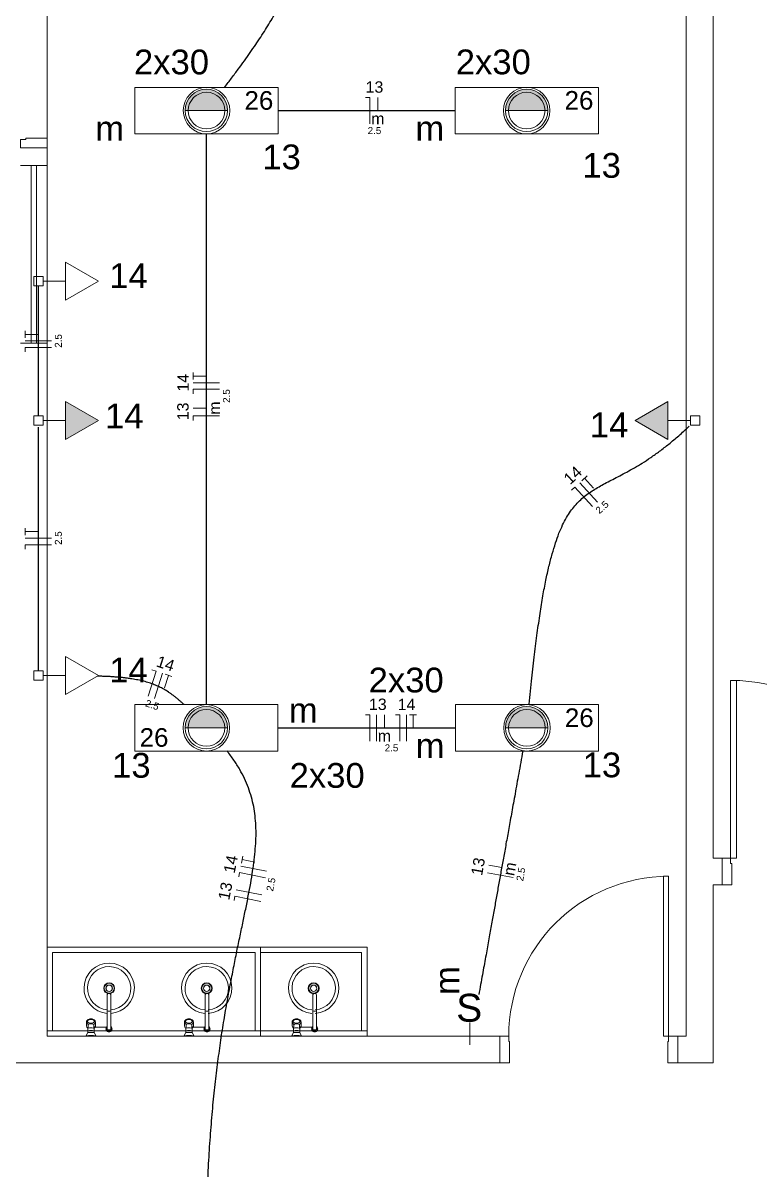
# Model space of a CAD drawing. Header units: millimetres. Extents: x 0 to 321, y -39 to 66.
# Drawn here: x 40.33 to 48.73, y 33.3 to 46.38 of the extents above; entities that cross this region are included whole.
import ezdxf

# ---------------------------------------------------------------- set-up
doc = ezdxf.new("R2010")
doc.units = ezdxf.units.MM
doc.header["$LTSCALE"] = 0.5
doc.header["$MEASUREMENT"] = 0
for name, color, linetype, lineweight in [('Arquitetura', 8, 'Continuous', 5), ('EL-Condutos', 4, 'Continuous', 30), ('EL-Fios', 9, 'Continuous', 20), ('EL-Textos fios', 7, 'Continuous', 20), ('EL-Textos pontos', 5, 'Continuous', 20), ('P-SIMBOL', 5, 'Continuous', 20)]:
    doc.layers.add(name, color=color, linetype=linetype, lineweight=lineweight)
doc.styles.add('Arial', font='arial.ttf')

msp = doc.modelspace()

# ---------------------------------------------------------------- hatches: boundary and pattern name
at = {"layer": 'Arquitetura', "linetype": 'Continuous'}
for points in [[(42.418, 45.622), (42.397, 45.621), (42.376, 45.618), (42.355, 45.613), (42.335, 45.607), (42.316, 45.599), (42.297, 45.589), (42.279, 45.578), (42.262, 45.565), (42.247, 45.551), (42.232, 45.535), (42.219, 45.518), (42.208, 45.501), (42.198, 45.482), (42.19, 45.462), (42.184, 45.442), (42.179, 45.422), (42.177, 45.401), (42.176, 45.379), (42.176, 45.378), (42.176, 45.378), (42.176, 45.378), (42.176, 45.378), (42.176, 45.378), (42.176, 45.378), (42.176, 45.378), (42.176, 45.378), (42.176, 45.378), (42.176, 45.378), (42.176, 45.378), (42.176, 45.378), (42.176, 45.378), (42.176, 45.378), (42.176, 45.378), (42.176, 45.378), (42.176, 45.378), (42.176, 45.378), (42.176, 45.378), (42.176, 45.378), (42.176, 45.378), (42.176, 45.378), (42.176, 45.378), (42.176, 45.378), (42.176, 45.378), (42.176, 45.378), (42.176, 45.378), (42.176, 45.378), (42.176, 45.378), (42.176, 45.378), (42.176, 45.378), (42.176, 45.378), (42.176, 45.378), (42.176, 45.378), (42.176, 45.378), (42.176, 45.378), (42.176, 45.378), (42.176, 45.378), (42.176, 45.378), (42.176, 45.378), (42.176, 45.378), (42.176, 45.378), (42.176, 45.378), (42.176, 45.378), (42.176, 45.378), (42.176, 45.378), (42.176, 45.378), (42.176, 45.378), (42.176, 45.378), (42.176, 45.378), (42.176, 45.378), (42.176, 45.378), (42.176, 45.378), (42.176, 45.378), (42.176, 45.378), (42.176, 45.378), (42.176, 45.378), (42.176, 45.378), (42.176, 45.378), (42.176, 45.378), (42.176, 45.378), (42.176, 45.378), (42.176, 45.378), (42.176, 45.378), (42.176, 45.378), (42.176, 45.378), (42.176, 45.378), (42.176, 45.378), (42.176, 45.378), (42.176, 45.378), (42.176, 45.378), (42.176, 45.378), (42.176, 45.378), (42.66, 45.377), (42.66, 45.378), (42.66, 45.378), (42.66, 45.378), (42.66, 45.378), (42.66, 45.378), (42.66, 45.378), (42.66, 45.378), (42.66, 45.378), (42.66, 45.378), (42.66, 45.378), (42.66, 45.378), (42.66, 45.378), (42.66, 45.378), (42.66, 45.378), (42.66, 45.378), (42.66, 45.378), (42.66, 45.378), (42.66, 45.378), (42.66, 45.378), (42.66, 45.378), (42.66, 45.378), (42.66, 45.378), (42.66, 45.378), (42.66, 45.378), (42.66, 45.378), (42.66, 45.378), (42.66, 45.378), (42.66, 45.378), (42.66, 45.378), (42.66, 45.378), (42.66, 45.378), (42.66, 45.378), (42.66, 45.378), (42.66, 45.378), (42.66, 45.378), (42.66, 45.378), (42.66, 45.378), (42.66, 45.378), (42.66, 45.378), (42.66, 45.378), (42.66, 45.378), (42.66, 45.378), (42.66, 45.378), (42.66, 45.378), (42.66, 45.378), (42.66, 45.378), (42.66, 45.378), (42.66, 45.378), (42.66, 45.378), (42.66, 45.378), (42.66, 45.378), (42.66, 45.378), (42.66, 45.378), (42.66, 45.378), (42.66, 45.378), (42.66, 45.378), (42.66, 45.378), (42.66, 45.378), (42.66, 45.378), (42.66, 45.378), (42.66, 45.378), (42.66, 45.378), (42.66, 45.378), (42.66, 45.378), (42.66, 45.378), (42.66, 45.378), (42.66, 45.378), (42.66, 45.378), (42.66, 45.378), (42.66, 45.378), (42.66, 45.378), (42.66, 45.378), (42.66, 45.378), (42.66, 45.379), (42.659, 45.401), (42.657, 45.422), (42.652, 45.442), (42.646, 45.462), (42.638, 45.482), (42.628, 45.501), (42.616, 45.518), (42.604, 45.535), (42.589, 45.551), (42.574, 45.565), (42.557, 45.578), (42.539, 45.589), (42.52, 45.599), (42.501, 45.607), (42.481, 45.613), (42.46, 45.618), (42.439, 45.621), (42.418, 45.622), (42.418, 45.622)], [(46.069, 45.622), (46.048, 45.621), (46.027, 45.618), (46.007, 45.613), (45.987, 45.607), (45.967, 45.599), (45.948, 45.589), (45.93, 45.578), (45.914, 45.565), (45.898, 45.551), (45.884, 45.535), (45.871, 45.518), (45.86, 45.501), (45.85, 45.482), (45.842, 45.462), (45.835, 45.442), (45.831, 45.422), (45.828, 45.401), (45.827, 45.379), (45.827, 45.378), (45.827, 45.378), (45.827, 45.378), (45.827, 45.378), (45.827, 45.378), (45.827, 45.378), (45.827, 45.378), (45.827, 45.378), (45.827, 45.378), (45.827, 45.378), (45.827, 45.378), (45.827, 45.378), (45.827, 45.378), (45.827, 45.378), (45.827, 45.378), (45.827, 45.378), (45.827, 45.378), (45.827, 45.378), (45.827, 45.378), (45.827, 45.378), (45.827, 45.378), (45.827, 45.378), (45.827, 45.378), (45.827, 45.378), (45.827, 45.378), (45.827, 45.378), (45.827, 45.378), (45.827, 45.378), (45.827, 45.378), (45.827, 45.378), (45.827, 45.378), (45.827, 45.378), (45.827, 45.378), (45.827, 45.378), (45.827, 45.378), (45.827, 45.378), (45.827, 45.378), (45.827, 45.378), (45.827, 45.378), (45.827, 45.378), (45.827, 45.378), (45.827, 45.378), (45.827, 45.378), (45.827, 45.378), (45.827, 45.378), (45.827, 45.378), (45.827, 45.378), (45.827, 45.378), (45.827, 45.378), (45.827, 45.378), (45.827, 45.378), (45.827, 45.378), (45.827, 45.378), (45.827, 45.378), (45.827, 45.378), (45.827, 45.378), (45.827, 45.378), (45.827, 45.378), (45.827, 45.378), (45.827, 45.378), (45.827, 45.378), (45.827, 45.378), (45.827, 45.378), (45.827, 45.378), (45.827, 45.378), (45.827, 45.378), (45.827, 45.378), (45.827, 45.378), (45.827, 45.378), (45.827, 45.378), (45.827, 45.378), (45.827, 45.378), (45.827, 45.378), (46.312, 45.377), (46.312, 45.378), (46.312, 45.378), (46.312, 45.378), (46.312, 45.378), (46.312, 45.378), (46.312, 45.378), (46.312, 45.378), (46.312, 45.378), (46.312, 45.378), (46.312, 45.378), (46.312, 45.378), (46.312, 45.378), (46.312, 45.378), (46.312, 45.378), (46.312, 45.378), (46.312, 45.378), (46.312, 45.378), (46.312, 45.378), (46.312, 45.378), (46.312, 45.378), (46.312, 45.378), (46.312, 45.378), (46.312, 45.378), (46.312, 45.378), (46.312, 45.378), (46.312, 45.378), (46.312, 45.378), (46.312, 45.378), (46.312, 45.378), (46.312, 45.378), (46.312, 45.378), (46.312, 45.378), (46.312, 45.378), (46.312, 45.378), (46.312, 45.378), (46.312, 45.378), (46.312, 45.378), (46.312, 45.378), (46.312, 45.378), (46.312, 45.378), (46.312, 45.378), (46.312, 45.378), (46.312, 45.378), (46.312, 45.378), (46.312, 45.378), (46.312, 45.378), (46.312, 45.378), (46.312, 45.378), (46.312, 45.378), (46.312, 45.378), (46.312, 45.378), (46.312, 45.378), (46.312, 45.378), (46.312, 45.378), (46.312, 45.378), (46.312, 45.378), (46.312, 45.378), (46.312, 45.378), (46.312, 45.378), (46.312, 45.378), (46.312, 45.378), (46.312, 45.378), (46.312, 45.378), (46.312, 45.378), (46.312, 45.378), (46.312, 45.378), (46.312, 45.378), (46.312, 45.378), (46.312, 45.378), (46.312, 45.378), (46.312, 45.378), (46.312, 45.378), (46.312, 45.378), (46.312, 45.379), (46.311, 45.401), (46.308, 45.422), (46.303, 45.442), (46.297, 45.462), (46.289, 45.482), (46.279, 45.501), (46.268, 45.518), (46.255, 45.535), (46.241, 45.551), (46.225, 45.565), (46.208, 45.578), (46.191, 45.589), (46.172, 45.599), (46.152, 45.607), (46.132, 45.613), (46.111, 45.618), (46.09, 45.621), (46.069, 45.622), (46.069, 45.622)], [(42.418, 38.585), (42.397, 38.584), (42.376, 38.581), (42.355, 38.576), (42.335, 38.57), (42.316, 38.562), (42.297, 38.552), (42.279, 38.541), (42.262, 38.528), (42.247, 38.514), (42.232, 38.498), (42.219, 38.481), (42.208, 38.463), (42.198, 38.445), (42.19, 38.425), (42.184, 38.405), (42.179, 38.384), (42.177, 38.363), (42.176, 38.342), (42.176, 38.341), (42.176, 38.341), (42.176, 38.341), (42.176, 38.341), (42.176, 38.341), (42.176, 38.341), (42.176, 38.341), (42.176, 38.341), (42.176, 38.341), (42.176, 38.341), (42.176, 38.341), (42.176, 38.341), (42.176, 38.341), (42.176, 38.341), (42.176, 38.341), (42.176, 38.341), (42.176, 38.341), (42.176, 38.341), (42.176, 38.341), (42.176, 38.341), (42.176, 38.341), (42.176, 38.341), (42.176, 38.341), (42.176, 38.341), (42.176, 38.341), (42.176, 38.341), (42.176, 38.341), (42.176, 38.341), (42.176, 38.341), (42.176, 38.341), (42.176, 38.341), (42.176, 38.341), (42.176, 38.341), (42.176, 38.341), (42.176, 38.341), (42.176, 38.341), (42.176, 38.341), (42.176, 38.341), (42.176, 38.341), (42.176, 38.341), (42.176, 38.341), (42.176, 38.341), (42.176, 38.341), (42.176, 38.341), (42.176, 38.341), (42.176, 38.341), (42.176, 38.341), (42.176, 38.341), (42.176, 38.341), (42.176, 38.341), (42.176, 38.341), (42.176, 38.341), (42.176, 38.341), (42.176, 38.341), (42.176, 38.341), (42.176, 38.341), (42.176, 38.341), (42.176, 38.341), (42.176, 38.341), (42.176, 38.341), (42.176, 38.341), (42.176, 38.341), (42.176, 38.341), (42.176, 38.341), (42.176, 38.341), (42.176, 38.341), (42.176, 38.341), (42.176, 38.341), (42.176, 38.341), (42.176, 38.341), (42.176, 38.341), (42.176, 38.341), (42.176, 38.341), (42.66, 38.34), (42.66, 38.341), (42.66, 38.341), (42.66, 38.341), (42.66, 38.341), (42.66, 38.341), (42.66, 38.341), (42.66, 38.341), (42.66, 38.341), (42.66, 38.341), (42.66, 38.341), (42.66, 38.341), (42.66, 38.341), (42.66, 38.341), (42.66, 38.341), (42.66, 38.341), (42.66, 38.341), (42.66, 38.341), (42.66, 38.341), (42.66, 38.341), (42.66, 38.341), (42.66, 38.341), (42.66, 38.341), (42.66, 38.341), (42.66, 38.341), (42.66, 38.341), (42.66, 38.341), (42.66, 38.341), (42.66, 38.341), (42.66, 38.341), (42.66, 38.341), (42.66, 38.341), (42.66, 38.341), (42.66, 38.341), (42.66, 38.341), (42.66, 38.341), (42.66, 38.341), (42.66, 38.341), (42.66, 38.341), (42.66, 38.341), (42.66, 38.341), (42.66, 38.341), (42.66, 38.341), (42.66, 38.341), (42.66, 38.341), (42.66, 38.341), (42.66, 38.341), (42.66, 38.341), (42.66, 38.341), (42.66, 38.341), (42.66, 38.341), (42.66, 38.341), (42.66, 38.341), (42.66, 38.341), (42.66, 38.341), (42.66, 38.341), (42.66, 38.341), (42.66, 38.341), (42.66, 38.341), (42.66, 38.341), (42.66, 38.341), (42.66, 38.341), (42.66, 38.341), (42.66, 38.341), (42.66, 38.341), (42.66, 38.341), (42.66, 38.341), (42.66, 38.341), (42.66, 38.341), (42.66, 38.341), (42.66, 38.341), (42.66, 38.341), (42.66, 38.341), (42.66, 38.341), (42.66, 38.342), (42.659, 38.363), (42.657, 38.384), (42.652, 38.405), (42.646, 38.425), (42.638, 38.445), (42.628, 38.463), (42.616, 38.481), (42.604, 38.498), (42.589, 38.514), (42.574, 38.528), (42.557, 38.541), (42.539, 38.552), (42.52, 38.562), (42.501, 38.57), (42.481, 38.576), (42.46, 38.581), (42.439, 38.584), (42.418, 38.585), (42.418, 38.585)], [(46.069, 38.585), (46.048, 38.584), (46.027, 38.581), (46.007, 38.576), (45.987, 38.57), (45.967, 38.562), (45.948, 38.552), (45.93, 38.541), (45.914, 38.528), (45.898, 38.514), (45.884, 38.498), (45.871, 38.481), (45.86, 38.463), (45.85, 38.445), (45.842, 38.425), (45.835, 38.405), (45.831, 38.384), (45.828, 38.363), (45.827, 38.342), (45.827, 38.341), (45.827, 38.341), (45.827, 38.341), (45.827, 38.341), (45.827, 38.341), (45.827, 38.341), (45.827, 38.341), (45.827, 38.341), (45.827, 38.341), (45.827, 38.341), (45.827, 38.341), (45.827, 38.341), (45.827, 38.341), (45.827, 38.341), (45.827, 38.341), (45.827, 38.341), (45.827, 38.341), (45.827, 38.341), (45.827, 38.341), (45.827, 38.341), (45.827, 38.341), (45.827, 38.341), (45.827, 38.341), (45.827, 38.341), (45.827, 38.341), (45.827, 38.341), (45.827, 38.341), (45.827, 38.341), (45.827, 38.341), (45.827, 38.341), (45.827, 38.341), (45.827, 38.341), (45.827, 38.341), (45.827, 38.341), (45.827, 38.341), (45.827, 38.341), (45.827, 38.341), (45.827, 38.341), (45.827, 38.341), (45.827, 38.341), (45.827, 38.341), (45.827, 38.341), (45.827, 38.341), (45.827, 38.341), (45.827, 38.341), (45.827, 38.341), (45.827, 38.341), (45.827, 38.341), (45.827, 38.341), (45.827, 38.341), (45.827, 38.341), (45.827, 38.341), (45.827, 38.341), (45.827, 38.341), (45.827, 38.341), (45.827, 38.341), (45.827, 38.341), (45.827, 38.341), (45.827, 38.341), (45.827, 38.341), (45.827, 38.341), (45.827, 38.341), (45.827, 38.341), (45.827, 38.341), (45.827, 38.341), (45.827, 38.341), (45.827, 38.341), (45.827, 38.341), (45.827, 38.341), (45.827, 38.341), (45.827, 38.341), (45.827, 38.341), (45.827, 38.341), (46.312, 38.34), (46.312, 38.341), (46.312, 38.341), (46.312, 38.341), (46.312, 38.341), (46.312, 38.341), (46.312, 38.341), (46.312, 38.341), (46.312, 38.341), (46.312, 38.341), (46.312, 38.341), (46.312, 38.341), (46.312, 38.341), (46.312, 38.341), (46.312, 38.341), (46.312, 38.341), (46.312, 38.341), (46.312, 38.341), (46.312, 38.341), (46.312, 38.341), (46.312, 38.341), (46.312, 38.341), (46.312, 38.341), (46.312, 38.341), (46.312, 38.341), (46.312, 38.341), (46.312, 38.341), (46.312, 38.341), (46.312, 38.341), (46.312, 38.341), (46.312, 38.341), (46.312, 38.341), (46.312, 38.341), (46.312, 38.341), (46.312, 38.341), (46.312, 38.341), (46.312, 38.341), (46.312, 38.341), (46.312, 38.341), (46.312, 38.341), (46.312, 38.341), (46.312, 38.341), (46.312, 38.341), (46.312, 38.341), (46.312, 38.341), (46.312, 38.341), (46.312, 38.341), (46.312, 38.341), (46.312, 38.341), (46.312, 38.341), (46.312, 38.341), (46.312, 38.341), (46.312, 38.341), (46.312, 38.341), (46.312, 38.341), (46.312, 38.341), (46.312, 38.341), (46.312, 38.341), (46.312, 38.341), (46.312, 38.341), (46.312, 38.341), (46.312, 38.341), (46.312, 38.341), (46.312, 38.341), (46.312, 38.341), (46.312, 38.341), (46.312, 38.341), (46.312, 38.341), (46.312, 38.341), (46.312, 38.341), (46.312, 38.341), (46.312, 38.341), (46.312, 38.341), (46.312, 38.341), (46.312, 38.342), (46.311, 38.363), (46.308, 38.384), (46.303, 38.405), (46.297, 38.425), (46.289, 38.445), (46.279, 38.463), (46.268, 38.481), (46.255, 38.498), (46.241, 38.514), (46.225, 38.528), (46.208, 38.541), (46.191, 38.552), (46.172, 38.562), (46.152, 38.57), (46.132, 38.576), (46.111, 38.581), (46.09, 38.584), (46.069, 38.585), (46.069, 38.585)]]:
    msp.add_hatch(color=256, dxfattribs=at).paths.add_polyline_path(points)
at = {"layer": 'P-SIMBOL', "linetype": 'Continuous'}
for points in [[(40.812, 41.629), (41.187, 41.845), (40.812, 42.062)], [(47.679, 42.062), (47.304, 41.845), (47.679, 41.629)]]:
    msp.add_hatch(color=256, dxfattribs=at).paths.add_polyline_path(points)

# ---------------------------------------------------------------- linework, layer by layer
at = {"layer": 'Arquitetura'}
for p, q in [((48.193, 49.303), (48.193, 36.853)), ((40.603, 44.949), (40.603, 48.797)), ((47.888, 48.9), (47.888, 34.826)), ((42.42, 45.377), (42.176, 45.377)), ((42.66, 45.377), (42.176, 45.377)), ((42.66, 45.377), (42.42, 45.377)), ((42.66, 45.377), (42.42, 45.377)), ((46.072, 45.377), (45.827, 45.377)), ((46.312, 45.377), (45.827, 45.377)), ((46.312, 45.377), (46.072, 45.377)), ((46.312, 45.377), (46.072, 45.377)), ((40.603, 44.949), (40.603, 34.826)), ((40.603, 44.753), (40.299, 44.753)), ((40.42, 42.725), (40.42, 44.753)), ((40.482, 42.725), (40.482, 44.753)), ((40.299, 42.725), (40.603, 42.725)), ((42.42, 38.34), (42.176, 38.34)), ((42.66, 38.34), (42.176, 38.34)), ((42.66, 38.34), (42.42, 38.34)), ((42.66, 38.34), (42.42, 38.34)), ((46.072, 38.34), (45.827, 38.34)), ((46.312, 38.34), (45.827, 38.34)), ((46.312, 38.34), (46.072, 38.34)), ((46.312, 38.34), (46.072, 38.34)), ((48.296, 36.853), (48.193, 36.853)), ((48.193, 36.549), (48.193, 34.521)), ((48.296, 36.549), (48.193, 36.549)), ((43.033, 35.84), (40.603, 35.84)), ((44.249, 35.84), (43.033, 35.84)), ((43.033, 35.84), (43.033, 34.826)), ((44.249, 35.84), (44.249, 34.826)), ((42.973, 35.78), (40.664, 35.78)), ((40.664, 35.78), (40.664, 34.886)), ((42.973, 35.78), (42.973, 34.886)), ((44.188, 35.78), (43.033, 35.78)), ((44.188, 35.78), (44.188, 34.886)), ((41.288, 35.283), (41.288, 35.293)), ((41.288, 34.937), (41.288, 35.283)), ((41.328, 35.283), (41.328, 35.293)), ((41.328, 34.937), (41.328, 35.283)), ((42.405, 35.283), (42.405, 35.293)), ((42.405, 34.937), (42.405, 35.283)), ((42.445, 35.283), (42.445, 35.293)), ((42.445, 34.937), (42.445, 35.283)), ((43.632, 35.283), (43.632, 35.293)), ((43.632, 34.937), (43.632, 35.283)), ((43.672, 35.283), (43.672, 35.293)), ((43.672, 34.937), (43.672, 35.283)), ((41.052, 34.987), (41.052, 34.943)), ((41.067, 34.869), (41.067, 34.918)), ((41.071, 34.959), (41.071, 34.916)), ((41.134, 34.959), (41.134, 34.916)), ((41.138, 34.888), (41.138, 34.918)), ((41.279, 34.928), (41.148, 34.928)), ((41.153, 34.987), (41.153, 34.943)), ((41.288, 34.901), (41.288, 34.937)), ((41.328, 34.901), (41.328, 34.937)), ((42.169, 34.987), (42.169, 34.943)), ((42.184, 34.869), (42.184, 34.918)), ((42.188, 34.959), (42.188, 34.916)), ((42.251, 34.959), (42.251, 34.916)), ((42.255, 34.888), (42.255, 34.918)), ((42.396, 34.928), (42.265, 34.928)), ((42.27, 34.987), (42.27, 34.943)), ((42.405, 34.901), (42.405, 34.937)), ((42.445, 34.901), (42.445, 34.937)), ((43.396, 34.987), (43.396, 34.943)), ((43.411, 34.869), (43.411, 34.918)), ((43.415, 34.959), (43.415, 34.916)), ((43.478, 34.959), (43.478, 34.916)), ((43.482, 34.888), (43.482, 34.918)), ((43.624, 34.928), (43.492, 34.928)), ((43.497, 34.987), (43.497, 34.943)), ((43.632, 34.901), (43.632, 34.937)), ((43.672, 34.901), (43.672, 34.937)), ((43.033, 34.886), (40.603, 34.886)), ((45.763, 34.826), (40.603, 34.826)), ((41.067, 34.869), (41.045, 34.826)), ((41.067, 34.869), (41.138, 34.869)), ((41.138, 34.869), (41.138, 34.888)), ((41.279, 34.888), (41.138, 34.888)), ((41.138, 34.869), (41.16, 34.826)), ((42.184, 34.869), (42.162, 34.826)), ((42.184, 34.869), (42.255, 34.869)), ((42.255, 34.869), (42.255, 34.888)), ((42.396, 34.888), (42.255, 34.888)), ((42.255, 34.869), (42.277, 34.826)), ((44.249, 34.886), (43.033, 34.886)), ((43.411, 34.869), (43.389, 34.826)), ((43.411, 34.869), (43.482, 34.869)), ((43.482, 34.869), (43.482, 34.888)), ((43.624, 34.888), (43.482, 34.888)), ((43.482, 34.869), (43.504, 34.826)), ((47.888, 34.826), (47.79, 34.826)), ((45.763, 34.521), (40.196, 34.521)), ((48.193, 34.521), (47.79, 34.521))]:
    msp.add_line(p, q, dxfattribs=at)
for points in [[(40.298, 45.049), (40.298, 44.951), (40.603, 44.951), (40.603, 45.062), (40.359, 45.062), (40.359, 45.049), (40.298, 45.049)], [(48.296, 36.853), (48.296, 36.549), (48.407, 36.549), (48.407, 36.793), (48.394, 36.793), (48.394, 36.853), (48.296, 36.853)], [(47.627, 34.826), (47.687, 34.826), (47.687, 36.648), (47.627, 36.648), (47.627, 34.826)], [(41.153, 34.988), (41.152, 34.995), (41.149, 35.001), (41.145, 35.006), (41.139, 35.012), (41.132, 35.016), (41.125, 35.019), (41.116, 35.022), (41.107, 35.023), (41.098, 35.023), (41.089, 35.022), (41.08, 35.019), (41.072, 35.016), (41.065, 35.012), (41.06, 35.006), (41.055, 35.001), (41.053, 34.995), (41.052, 34.988)], [(41.052, 34.988), (41.052, 34.982), (41.054, 34.976), (41.058, 34.97), (41.063, 34.965), (41.069, 34.961)], [(41.052, 34.943), (41.052, 34.938), (41.054, 34.932), (41.057, 34.927), (41.061, 34.922), (41.067, 34.918)], [(41.063, 34.994), (41.064, 34.99), (41.066, 34.986), (41.07, 34.982), (41.075, 34.979), (41.081, 34.976), (41.089, 34.974), (41.096, 34.973), (41.104, 34.973), (41.112, 34.974), (41.12, 34.975), (41.126, 34.977), (41.132, 34.98), (41.137, 34.984), (41.14, 34.988), (41.142, 34.992), (41.142, 34.997), (41.14, 35.001), (41.137, 35.005), (41.132, 35.009), (41.126, 35.012), (41.12, 35.014), (41.112, 35.015), (41.104, 35.016), (41.096, 35.016), (41.089, 35.015), (41.081, 35.013), (41.075, 35.01), (41.07, 35.007), (41.066, 35.003), (41.064, 34.999), (41.063, 34.994)], [(41.067, 34.918), (41.067, 34.918), (41.068, 34.917), (41.068, 34.917), (41.069, 34.917), (41.069, 34.916)], [(41.136, 34.961), (41.142, 34.965), (41.147, 34.97), (41.15, 34.975), (41.152, 34.981), (41.153, 34.987)], [(41.136, 34.916), (41.136, 34.917), (41.137, 34.917), (41.137, 34.917), (41.137, 34.918), (41.138, 34.918)], [(41.138, 34.918), (41.14, 34.92), (41.143, 34.922), (41.145, 34.924), (41.147, 34.926), (41.148, 34.928)], [(41.148, 34.928), (41.15, 34.931), (41.151, 34.934), (41.152, 34.937), (41.153, 34.94), (41.153, 34.943)], [(42.27, 34.988), (42.269, 34.995), (42.266, 35.001), (42.262, 35.006), (42.256, 35.012), (42.249, 35.016), (42.242, 35.019), (42.233, 35.022), (42.224, 35.023), (42.215, 35.023), (42.206, 35.022), (42.197, 35.019), (42.189, 35.016), (42.182, 35.012), (42.177, 35.006), (42.172, 35.001), (42.17, 34.995), (42.169, 34.988)], [(42.169, 34.988), (42.169, 34.982), (42.171, 34.976), (42.175, 34.97), (42.18, 34.965), (42.186, 34.961)], [(42.169, 34.943), (42.169, 34.938), (42.171, 34.932), (42.174, 34.927), (42.178, 34.922), (42.184, 34.918)], [(42.18, 34.994), (42.181, 34.99), (42.183, 34.986), (42.187, 34.982), (42.192, 34.979), (42.198, 34.976), (42.206, 34.974), (42.213, 34.973), (42.221, 34.973), (42.229, 34.974), (42.237, 34.975), (42.243, 34.977), (42.249, 34.98), (42.254, 34.984), (42.257, 34.988), (42.259, 34.992), (42.259, 34.997), (42.257, 35.001), (42.254, 35.005), (42.249, 35.009), (42.243, 35.012), (42.237, 35.014), (42.229, 35.015), (42.221, 35.016), (42.213, 35.016), (42.206, 35.015), (42.198, 35.013), (42.192, 35.01), (42.187, 35.007), (42.183, 35.003), (42.181, 34.999), (42.18, 34.994)], [(42.184, 34.918), (42.184, 34.918), (42.185, 34.917), (42.185, 34.917), (42.186, 34.917), (42.186, 34.916)], [(42.253, 34.961), (42.259, 34.965), (42.264, 34.97), (42.267, 34.975), (42.269, 34.981), (42.27, 34.987)], [(42.253, 34.916), (42.253, 34.917), (42.254, 34.917), (42.254, 34.917), (42.255, 34.918), (42.255, 34.918)], [(42.255, 34.918), (42.257, 34.92), (42.26, 34.922), (42.262, 34.924), (42.264, 34.926), (42.265, 34.928)], [(42.265, 34.928), (42.267, 34.931), (42.268, 34.934), (42.269, 34.937), (42.27, 34.94), (42.27, 34.943)], [(43.497, 34.988), (43.496, 34.995), (43.493, 35.001), (43.489, 35.006), (43.484, 35.012), (43.477, 35.016), (43.469, 35.019), (43.46, 35.022), (43.451, 35.023), (43.442, 35.023), (43.433, 35.022), (43.424, 35.019), (43.416, 35.016), (43.41, 35.012), (43.404, 35.006), (43.4, 35.001), (43.397, 34.995), (43.396, 34.988)], [(43.396, 34.988), (43.396, 34.982), (43.399, 34.976), (43.402, 34.97), (43.407, 34.965), (43.413, 34.961)], [(43.396, 34.943), (43.397, 34.938), (43.398, 34.932), (43.402, 34.927), (43.406, 34.922), (43.411, 34.918)], [(43.407, 34.994), (43.408, 34.99), (43.41, 34.986), (43.414, 34.982), (43.419, 34.979), (43.426, 34.976), (43.433, 34.974), (43.441, 34.973), (43.449, 34.973), (43.456, 34.974), (43.464, 34.975), (43.471, 34.977), (43.476, 34.98), (43.481, 34.984), (43.484, 34.988), (43.486, 34.992), (43.486, 34.997), (43.484, 35.001), (43.481, 35.005), (43.476, 35.009), (43.471, 35.012), (43.464, 35.014), (43.456, 35.015), (43.449, 35.016), (43.441, 35.016), (43.433, 35.015), (43.426, 35.013), (43.419, 35.01), (43.414, 35.007), (43.41, 35.003), (43.408, 34.999), (43.407, 34.994)], [(43.411, 34.918), (43.411, 34.918), (43.412, 34.917), (43.412, 34.917), (43.413, 34.917), (43.413, 34.916)], [(43.48, 34.961), (43.486, 34.965), (43.491, 34.97), (43.494, 34.975), (43.496, 34.981), (43.497, 34.987)], [(43.48, 34.916), (43.48, 34.917), (43.481, 34.917), (43.481, 34.917), (43.482, 34.918), (43.482, 34.918)], [(43.482, 34.918), (43.485, 34.92), (43.487, 34.922), (43.489, 34.924), (43.491, 34.926), (43.492, 34.928)], [(43.492, 34.928), (43.494, 34.931), (43.495, 34.934), (43.496, 34.937), (43.497, 34.94), (43.497, 34.943)], [(45.762, 34.826), (45.762, 34.521), (45.873, 34.521), (45.873, 34.766), (45.865, 34.766), (45.865, 34.826), (45.762, 34.826)], [(47.79, 34.826), (47.79, 34.521), (47.679, 34.521), (47.679, 34.766), (47.687, 34.766), (47.687, 34.826), (47.79, 34.826)]]:
    msp.add_lwpolyline(points, dxfattribs=at)
msp.add_lwpolyline([(48.394, 38.881), (48.459, 38.881), (48.459, 36.853), (48.394, 36.853), (48.394, 38.881)], close=True, dxfattribs=at)
for centre, radius in [((41.31, 35.372), 0.0566), ((41.31, 35.372), 0.0359), ((42.422, 35.372), 0.0566), ((42.422, 35.372), 0.0359), ((43.641, 35.372), 0.0566), ((43.641, 35.372), 0.0359)]:
    msp.add_circle(centre, radius, dxfattribs=at)
for centre, radius, start, end in [((42.418, 45.379), 0.242, 90, 180), ((42.418, 45.379), 0.242, 0, 90), ((46.069, 45.379), 0.242, 90, 180), ((46.069, 45.379), 0.242, 0, 90), ((42.418, 45.379), 0.242, 180, 270), ((42.418, 45.379), 0.242, 270, 0), ((46.069, 45.379), 0.242, 180, 270), ((46.069, 45.379), 0.242, 270, 0), ((48.394, 36.853), 2.028, 0, 90), ((42.418, 38.342), 0.242, 90, 180), ((42.418, 38.342), 0.242, 0, 90), ((46.069, 38.342), 0.242, 90, 180), ((46.069, 38.342), 0.242, 0, 90), ((42.418, 38.342), 0.242, 180, 270), ((42.418, 38.342), 0.242, 270, 0), ((46.069, 38.342), 0.242, 180, 270), ((46.069, 38.342), 0.242, 270, 0), ((47.687, 34.826), 1.822, 90, 180), ((41.31, 35.372), 0.287, 273.539, 265.62), ((41.31, 35.372), 0.247, 274.111, 264.912), ((42.422, 35.372), 0.287, 273.539, 265.62), ((42.422, 35.372), 0.247, 274.111, 264.912), ((43.641, 35.372), 0.287, 273.539, 265.62), ((43.641, 35.372), 0.247, 274.111, 264.912), ((41.31, 35.372), 0.0621, 90, 180), ((41.31, 35.372), 0.0621, 180, 270), ((41.31, 35.372), 0.0364, 90, 180), ((41.31, 35.372), 0.0364, 180, 270), ((41.308, 35.293), 0.0226, 333.721, 206.279), ((41.308, 35.293), 0.0203, 0, 180), ((41.31, 35.372), 0.0621, 0, 90), ((41.31, 35.372), 0.0364, 0, 90), ((41.31, 35.372), 0.0364, 270, 0), ((41.31, 35.372), 0.0621, 270, 0), ((42.422, 35.372), 0.0621, 90, 180), ((42.422, 35.372), 0.0621, 90, 180), ((42.422, 35.372), 0.0621, 180, 270), ((42.422, 35.372), 0.0621, 180, 270), ((42.422, 35.372), 0.0364, 90, 180), ((42.422, 35.372), 0.0364, 90, 180), ((42.422, 35.372), 0.0364, 180, 270), ((42.422, 35.372), 0.0364, 180, 270), ((42.425, 35.293), 0.0226, 333.721, 206.279), ((42.425, 35.293), 0.0203, 0, 180), ((42.422, 35.372), 0.0621, 0, 90), ((42.422, 35.372), 0.0621, 0, 90), ((42.422, 35.372), 0.0364, 0, 90), ((42.422, 35.372), 0.0364, 0, 90), ((42.422, 35.372), 0.0364, 270, 0), ((42.422, 35.372), 0.0621, 270, 0), ((42.422, 35.372), 0.0364, 270, 0), ((42.422, 35.372), 0.0621, 270, 0), ((43.641, 35.372), 0.0621, 90, 180), ((43.641, 35.372), 0.0621, 180, 270), ((43.641, 35.372), 0.0364, 90, 180), ((43.641, 35.372), 0.0364, 180, 270), ((43.652, 35.293), 0.0226, 333.721, 206.279), ((43.652, 35.293), 0.0203, 0, 180), ((43.641, 35.372), 0.0621, 0, 90), ((43.641, 35.372), 0.0364, 0, 90), ((43.641, 35.372), 0.0364, 270, 0), ((43.641, 35.372), 0.0621, 270, 0), ((41.308, 35.158), 0.0471, 244.555, 295.445), ((42.425, 35.158), 0.0471, 244.555, 295.445), ((43.652, 35.158), 0.0471, 244.555, 295.445), ((41.071, 34.964), 0.00405, 237.844, 296.025), ((41.071, 34.92), 0.00405, 238.433, 285.686), ((41.102, 34.899), 0.0678, 63.9749, 116.025), ((41.102, 34.809), 0.111, 74.3139, 105.686), ((41.134, 34.964), 0.00405, 243.975, 302.156), ((41.133, 34.92), 0.00405, 254.314, 301.567), ((41.308, 34.908), 0.0349, 144.581, 215.419), ((41.308, 34.908), 0.0349, 125.419, 144.581), ((41.308, 34.908), 0.0256, 142.252, 37.7482), ((41.308, 34.908), 0.0349, 35.4187, 54.5813), ((41.308, 34.908), 0.0349, 324.581, 35.4187), ((42.188, 34.964), 0.00405, 237.844, 296.025), ((42.188, 34.92), 0.00405, 238.433, 285.686), ((42.219, 34.899), 0.0678, 63.9749, 116.025), ((42.219, 34.809), 0.111, 74.3139, 105.686), ((42.251, 34.964), 0.00405, 243.975, 302.156), ((42.25, 34.92), 0.00405, 254.314, 301.567), ((42.425, 34.908), 0.0349, 144.581, 215.419), ((42.425, 34.908), 0.0349, 125.419, 144.581), ((42.425, 34.908), 0.0256, 142.252, 37.7482), ((42.425, 34.908), 0.0349, 35.4187, 54.5813), ((42.425, 34.908), 0.0349, 324.581, 35.4187), ((43.415, 34.964), 0.00405, 237.844, 296.025), ((43.415, 34.92), 0.00405, 238.433, 285.686), ((43.447, 34.899), 0.0678, 63.9749, 116.025), ((43.447, 34.809), 0.111, 74.3139, 105.686), ((43.478, 34.964), 0.00405, 243.975, 302.156), ((43.478, 34.92), 0.00405, 254.314, 301.567), ((43.652, 34.908), 0.0349, 144.581, 215.419), ((43.652, 34.908), 0.0349, 125.419, 144.581), ((43.652, 34.908), 0.0256, 142.252, 37.7482), ((43.652, 34.908), 0.0349, 35.4187, 54.5813), ((43.652, 34.908), 0.0349, 324.581, 35.4187), ((41.102, 34.268), 0.564, 84.3752, 95.6248), ((41.102, 34.725), 0.165, 77.5382, 102.462), ((41.308, 34.908), 0.0349, 215.419, 324.581), ((41.308, 34.943), 0.0471, 244.555, 295.445), ((42.219, 34.268), 0.564, 84.3752, 95.6248), ((42.219, 34.725), 0.165, 77.5382, 102.462), ((42.425, 34.908), 0.0349, 215.419, 324.581), ((42.425, 34.943), 0.0471, 244.555, 295.445), ((43.447, 34.268), 0.564, 84.3752, 95.6248), ((43.447, 34.725), 0.165, 77.5382, 102.462), ((43.652, 34.908), 0.0349, 215.419, 324.581), ((43.652, 34.943), 0.0471, 244.555, 295.445)]:
    msp.add_arc(centre, radius, start, end, dxfattribs=at)
at = {"layer": 'EL-Condutos', "linetype": 'Continuous'}
for points in [[(42.627, 45.643), (42.706, 45.748), (42.781, 45.849), (42.852, 45.945), (42.918, 46.039), (42.98, 46.129), (43.038, 46.216), (43.092, 46.301), (43.143, 46.384), (43.19, 46.465), (43.233, 46.544), (43.273, 46.622), (43.31, 46.699), (43.344, 46.776), (43.374, 46.853), (43.402, 46.93), (43.428, 47.007), (43.451, 47.085), (43.471, 47.164), (43.489, 47.245), (43.505, 47.327), (43.519, 47.411), (43.531, 47.498), (43.542, 47.588), (43.551, 47.681), (43.558, 47.777), (43.564, 47.878), (43.569, 47.982), (43.573, 48.09), (43.575, 48.204), (43.577, 48.322)], [(43.236, 45.377), (43.318, 45.377), (43.397, 45.377), (43.474, 45.377), (43.547, 45.377), (43.618, 45.377), (43.687, 45.377), (43.754, 45.377), (43.819, 45.377), (43.883, 45.377), (43.945, 45.377), (44.006, 45.377), (44.067, 45.377), (44.126, 45.377), (44.186, 45.377), (44.245, 45.377), (44.304, 45.377), (44.363, 45.377), (44.423, 45.377), (44.483, 45.377), (44.544, 45.377), (44.607, 45.377), (44.67, 45.377), (44.735, 45.377), (44.802, 45.377), (44.871, 45.377), (44.942, 45.377), (45.016, 45.377), (45.092, 45.377), (45.171, 45.377), (45.253, 45.377)], [(42.418, 38.603), (42.418, 38.911), (42.418, 39.2), (42.418, 39.471), (42.418, 39.726), (42.418, 39.967), (42.419, 40.194), (42.419, 40.409), (42.419, 40.614), (42.419, 40.809), (42.419, 40.996), (42.419, 41.177), (42.419, 41.352), (42.419, 41.523), (42.419, 41.692), (42.419, 41.859), (42.419, 42.026), (42.419, 42.194), (42.419, 42.365), (42.419, 42.541), (42.419, 42.721), (42.419, 42.908), (42.419, 43.104), (42.419, 43.308), (42.419, 43.523), (42.42, 43.751), (42.42, 43.991), (42.42, 44.247), (42.42, 44.518), (42.42, 44.807), (42.42, 45.114)], [(40.503, 41.899), (40.503, 41.969), (40.503, 42.035), (40.503, 42.097), (40.503, 42.155), (40.503, 42.209), (40.503, 42.261), (40.503, 42.31), (40.503, 42.356), (40.503, 42.4), (40.503, 42.443), (40.503, 42.484), (40.503, 42.523), (40.503, 42.562), (40.503, 42.6), (40.503, 42.638), (40.503, 42.676), (40.503, 42.714), (40.503, 42.753), (40.503, 42.793), (40.503, 42.833), (40.503, 42.876), (40.503, 42.92), (40.503, 42.967), (40.503, 43.015), (40.503, 43.067), (40.503, 43.122), (40.503, 43.18), (40.503, 43.241), (40.503, 43.307), (40.503, 43.377)], [(40.503, 38.989), (40.503, 39.122), (40.503, 39.247), (40.503, 39.364), (40.503, 39.475), (40.503, 39.578), (40.503, 39.676), (40.503, 39.768), (40.503, 39.856), (40.503, 39.939), (40.503, 40.019), (40.503, 40.096), (40.503, 40.17), (40.503, 40.243), (40.503, 40.314), (40.503, 40.385), (40.503, 40.455), (40.503, 40.526), (40.503, 40.599), (40.503, 40.673), (40.503, 40.749), (40.503, 40.828), (40.503, 40.911), (40.503, 40.998), (40.503, 41.089), (40.503, 41.186), (40.503, 41.288), (40.503, 41.397), (40.503, 41.513), (40.503, 41.637), (40.503, 41.769)], [(46.097, 38.61), (46.128, 38.908), (46.159, 39.178), (46.19, 39.424), (46.222, 39.645), (46.254, 39.845), (46.288, 40.023), (46.323, 40.182), (46.36, 40.324), (46.398, 40.448), (46.437, 40.558), (46.479, 40.653), (46.523, 40.737), (46.57, 40.81), (46.619, 40.873), (46.671, 40.928), (46.726, 40.977), (46.784, 41.021), (46.845, 41.061), (46.91, 41.099), (46.979, 41.136), (47.052, 41.173), (47.129, 41.213), (47.211, 41.257), (47.297, 41.305), (47.387, 41.359), (47.483, 41.422), (47.584, 41.494), (47.69, 41.576), (47.802, 41.67), (47.92, 41.778)], [(42.164, 38.605), (42.138, 38.629), (42.112, 38.652), (42.087, 38.673), (42.061, 38.694), (42.036, 38.713), (42.01, 38.731), (41.985, 38.749), (41.959, 38.765), (41.933, 38.78), (41.906, 38.795), (41.879, 38.808), (41.852, 38.821), (41.824, 38.832), (41.795, 38.843), (41.765, 38.853), (41.735, 38.863), (41.704, 38.871), (41.671, 38.879), (41.638, 38.886), (41.603, 38.893), (41.568, 38.899), (41.53, 38.904), (41.492, 38.909), (41.452, 38.914), (41.41, 38.917), (41.367, 38.921), (41.322, 38.924), (41.275, 38.926), (41.226, 38.928), (41.176, 38.93)], [(43.235, 38.34), (43.318, 38.34), (43.397, 38.34), (43.473, 38.34), (43.546, 38.34), (43.618, 38.34), (43.687, 38.34), (43.754, 38.34), (43.819, 38.34), (43.883, 38.34), (43.945, 38.34), (44.006, 38.34), (44.067, 38.34), (44.127, 38.34), (44.186, 38.34), (44.245, 38.34), (44.304, 38.34), (44.363, 38.34), (44.423, 38.34), (44.484, 38.34), (44.545, 38.34), (44.607, 38.34), (44.671, 38.34), (44.736, 38.34), (44.803, 38.34), (44.872, 38.34), (44.944, 38.34), (45.017, 38.34), (45.093, 38.34), (45.172, 38.34), (45.255, 38.34)], [(42.423, 32.754), (42.432, 33.091), (42.446, 33.412), (42.466, 33.716), (42.49, 34.004), (42.518, 34.276), (42.55, 34.535), (42.583, 34.779), (42.619, 35.01), (42.657, 35.229), (42.695, 35.435), (42.733, 35.631), (42.77, 35.816), (42.807, 35.99), (42.841, 36.156), (42.874, 36.313), (42.903, 36.462), (42.929, 36.604), (42.95, 36.739), (42.967, 36.868), (42.978, 36.991), (42.984, 37.11), (42.982, 37.225), (42.973, 37.337), (42.957, 37.445), (42.931, 37.552), (42.897, 37.657), (42.852, 37.762), (42.798, 37.866), (42.732, 37.971), (42.654, 38.078)], [(46.024, 38.077), (46.001, 37.945), (45.978, 37.82), (45.957, 37.702), (45.937, 37.59), (45.917, 37.483), (45.899, 37.382), (45.882, 37.285), (45.865, 37.192), (45.849, 37.104), (45.833, 37.018), (45.819, 36.936), (45.804, 36.856), (45.79, 36.777), (45.776, 36.701), (45.763, 36.625), (45.749, 36.55), (45.735, 36.475), (45.722, 36.399), (45.708, 36.323), (45.694, 36.246), (45.68, 36.167), (45.665, 36.085), (45.65, 36.001), (45.634, 35.914), (45.618, 35.823), (45.601, 35.728), (45.583, 35.629), (45.564, 35.525), (45.544, 35.415), (45.523, 35.3)]]:
    msp.add_spline(points, degree=3, dxfattribs=at)
at = {"layer": 'EL-Fios'}
for p, q in [((44.232, 45.527), (44.282, 45.527)), ((44.282, 45.227), (44.282, 45.527)), ((44.372, 45.377), (44.372, 45.527)), ((40.353, 42.786), (40.353, 42.866)), ((40.503, 42.826), (40.353, 42.826)), ((40.653, 42.751), (40.353, 42.751)), ((40.653, 42.676), (40.353, 42.676)), ((40.353, 42.626), (40.353, 42.676)), ((42.269, 42.31), (42.269, 42.39)), ((42.419, 42.35), (42.269, 42.35)), ((42.569, 42.275), (42.269, 42.275)), ((42.569, 42.2), (42.269, 42.2)), ((42.269, 42.15), (42.269, 42.2)), ((42.419, 41.986), (42.269, 41.986)), ((42.569, 41.896), (42.269, 41.896)), ((42.269, 41.846), (42.269, 41.896)), ((46.699, 41.158), (46.758, 41.212)), ((46.581, 41.05), (46.618, 41.084)), ((46.821, 40.862), (46.618, 41.084)), ((46.876, 40.913), (46.673, 41.134)), ((46.83, 41.074), (46.728, 41.185)), ((40.353, 40.538), (40.353, 40.618)), ((40.503, 40.578), (40.353, 40.578)), ((40.653, 40.503), (40.353, 40.503)), ((40.653, 40.428), (40.353, 40.428)), ((40.353, 40.378), (40.353, 40.428)), ((41.753, 38.7), (41.845, 38.985)), ((41.798, 39), (41.845, 38.985)), ((41.825, 38.676), (41.917, 38.962)), ((41.942, 38.796), (41.988, 38.939)), ((41.95, 38.951), (42.026, 38.927)), ((44.233, 38.49), (44.282, 38.49)), ((44.282, 38.19), (44.282, 38.49)), ((44.358, 38.19), (44.358, 38.49)), ((44.447, 38.34), (44.447, 38.49)), ((44.574, 38.49), (44.624, 38.49)), ((44.624, 38.19), (44.624, 38.49)), ((44.699, 38.19), (44.699, 38.49)), ((44.734, 38.49), (44.814, 38.49)), ((44.774, 38.34), (44.774, 38.49)), ((43.105, 36.706), (42.81, 36.764)), ((42.817, 36.798), (42.833, 36.877)), ((42.972, 36.809), (42.825, 36.838)), ((45.785, 36.748), (45.637, 36.775)), ((42.786, 36.642), (42.796, 36.691)), ((43.09, 36.632), (42.796, 36.691)), ((45.916, 36.634), (45.621, 36.687)), ((43.051, 36.436), (42.757, 36.494)), ((42.733, 36.372), (42.742, 36.421)), ((43.037, 36.362), (42.742, 36.421))]:
    msp.add_line(p, q, dxfattribs=at)
at = {"layer": 'P-SIMBOL'}
for p, q in [((41.604, 45.112), (41.604, 45.642)), ((43.236, 45.642), (41.604, 45.642)), ((43.236, 45.112), (43.236, 45.642)), ((45.254, 45.112), (45.254, 45.642)), ((46.886, 45.642), (45.254, 45.642)), ((46.886, 45.112), (46.886, 45.642)), ((43.236, 45.112), (41.604, 45.112)), ((46.886, 45.112), (45.254, 45.112)), ((40.812, 43.648), (41.187, 43.431)), ((40.812, 43.215), (40.812, 43.648)), ((40.45, 43.378), (40.45, 43.484)), ((40.45, 43.484), (40.556, 43.484)), ((40.556, 43.484), (40.556, 43.378)), ((40.812, 43.431), (40.556, 43.431)), ((41.187, 43.431), (40.812, 43.215)), ((40.556, 43.378), (40.45, 43.378)), ((40.812, 41.629), (40.812, 42.062)), ((40.812, 42.062), (41.187, 41.845)), ((47.304, 41.845), (47.679, 42.062)), ((47.679, 42.062), (47.679, 41.629)), ((40.45, 41.792), (40.45, 41.898)), ((40.45, 41.898), (40.556, 41.898)), ((40.556, 41.898), (40.556, 41.792)), ((47.935, 41.792), (47.935, 41.898)), ((47.935, 41.898), (48.041, 41.898)), ((48.041, 41.898), (48.041, 41.792)), ((40.556, 41.792), (40.45, 41.792)), ((40.812, 41.845), (40.556, 41.845)), ((41.187, 41.845), (40.812, 41.629)), ((47.679, 41.629), (47.304, 41.845)), ((47.679, 41.845), (47.935, 41.845)), ((48.041, 41.792), (47.935, 41.792)), ((40.812, 39.153), (41.187, 38.936)), ((40.812, 38.719), (40.812, 39.153)), ((40.45, 38.883), (40.45, 38.989)), ((40.45, 38.989), (40.556, 38.989)), ((40.556, 38.989), (40.556, 38.883)), ((40.556, 38.883), (40.45, 38.883)), ((40.812, 38.936), (40.556, 38.936)), ((41.187, 38.936), (40.812, 38.719)), ((41.602, 38.605), (43.234, 38.605)), ((41.602, 38.605), (41.602, 38.075)), ((43.234, 38.605), (43.234, 38.075)), ((45.256, 38.075), (45.256, 38.605)), ((46.888, 38.605), (45.256, 38.605)), ((46.888, 38.075), (46.888, 38.605)), ((41.602, 38.075), (43.234, 38.075)), ((46.888, 38.075), (45.256, 38.075)), ((45.42, 34.983), (45.42, 34.726))]:
    msp.add_line(p, q, dxfattribs=at)
for centre, radius in [((42.42, 45.377), 0.265), ((46.069, 45.377), 0.265), ((42.42, 45.377), 0.209), ((46.069, 45.377), 0.209), ((42.418, 38.34), 0.265), ((46.072, 38.34), 0.265), ((42.418, 38.34), 0.209), ((46.072, 38.34), 0.209)]:
    msp.add_circle(centre, radius, dxfattribs=at)

# ---------------------------------------------------------------- texts
at = {"layer": 'EL-Textos fios', "attachment_point": 8, "line_spacing_factor": 0.798, "style": 'Arial'}
for s, insert, char_height, width in [('13', (44.334, 45.579), 0.13, 0.312), ('m', (44.372, 45.221), 0.13, 0.156), ('2.5', (44.334, 45.108), 0.08, 0.288), ('13', (44.372, 38.542), 0.13, 0.312), ('14', (44.699, 38.542), 0.13, 0.312), ('m', (44.447, 38.184), 0.13, 0.156), ('2.5', (44.528, 38.071), 0.08, 0.288)]:
    msp.add_mtext(s, dxfattribs=dict(at, insert=insert, char_height=char_height, width=width))
for s, insert, char_height, width, rotation in [('2.5', (40.772, 42.751), 0.08, 0.288, 90.0002), ('14', (42.217, 42.275), 0.13, 0.312, 90.0002), ('2.5', (42.688, 42.123), 0.08, 0.288, 90.0002), ('13', (42.217, 41.948), 0.13, 0.312, 90.0002), ('m', (42.575, 41.986), 0.13, 0.156, 90.0002), ('14', (46.638, 41.173), 0.13, 0.312, 42.4906), ('2.5', (46.956, 40.825), 0.08, 0.288, 42.4906), ('2.5', (40.772, 40.503), 0.08, 0.288, 90.0002), ('14', (41.933, 39.012), 0.13, 0.312, 342.1016), ('2.5', (41.788, 38.563), 0.08, 0.288, 342.1016), ('14', (42.759, 36.774), 0.13, 0.312, 78.8161), ('13', (45.58, 36.748), 0.13, 0.312, 79.7729), ('m', (45.939, 36.721), 0.13, 0.156, 79.7729), ('2.5', (43.194, 36.548), 0.08, 0.288, 78.8161), ('2.5', (46.043, 36.664), 0.08, 0.288, 79.7729), ('13', (42.699, 36.467), 0.13, 0.312, 78.8161)]:
    msp.add_mtext(s, dxfattribs=dict(at, insert=insert, char_height=char_height, width=width, rotation=rotation))
at = {"layer": 'EL-Textos pontos', "line_spacing_factor": 0.798, "style": 'Arial'}
for s, insert, char_height, width, attachment_point in [('2x30', (42.448, 45.786), 0.2824, 1.35552, 9), ('2x30', (46.116, 45.787), 0.2824, 1.35552, 9), ('m', (41.48, 45.033), 0.282, 0.33888, 9), ('m', (45.129, 45.034), 0.282, 0.33888, 9), ('13', (43.494, 44.704), 0.2824, 0.67776, 9), ('13', (47.143, 44.607), 0.2824, 0.67776, 9), ('14', (41.53, 43.353), 0.2824, 0.67776, 8), ('14', (41.483, 41.755), 0.2824, 0.67776, 8), ('14', (47.008, 41.653), 0.2824, 0.67776, 8), ('14', (41.53, 38.858), 0.2824, 0.67776, 8), ('2x30', (45.123, 38.74), 0.2824, 1.35552, 9), ('m', (43.358, 38.401), 0.282, 0.33888, 7), ('m', (45.132, 37.996), 0.282, 0.33888, 9), ('13', (41.344, 37.768), 0.2824, 0.67776, 7), ('13', (47.146, 37.773), 0.2824, 0.67776, 9), ('2x30', (43.367, 37.653), 0.2824, 1.35552, 7)]:
    msp.add_mtext(s, dxfattribs=dict(at, insert=insert, char_height=char_height, width=width, attachment_point=attachment_point))
at = {"layer": 'EL-Textos pontos', "insert": (45.3, 35.459), "char_height": 0.282, "width": 0.33888, "attachment_point": 8, "rotation": 90.0002, "line_spacing_factor": 0.798, "style": 'Arial'}
msp.add_mtext('m', dxfattribs=at)
at = {"layer": 'P-SIMBOL', "char_height": 0.2118, "width": 0.50832, "line_spacing_factor": 0.798, "style": 'Arial'}
for insert, attachment_point in [((43.181, 45.384), 9), ((46.83, 45.385), 9), ((46.833, 38.347), 9), ((41.657, 38.122), 7)]:
    msp.add_mtext('26', dxfattribs=dict(at, insert=insert, attachment_point=attachment_point))
at = {"layer": 'P-SIMBOL', "insert": (45.266, 34.986), "char_height": 0.318, "width": 0.38124, "attachment_point": 7, "rotation": 0.0008, "line_spacing_factor": 0.798, "style": 'Arial'}
msp.add_mtext('S', dxfattribs=at)

doc.saveas('drawing.dxf')
